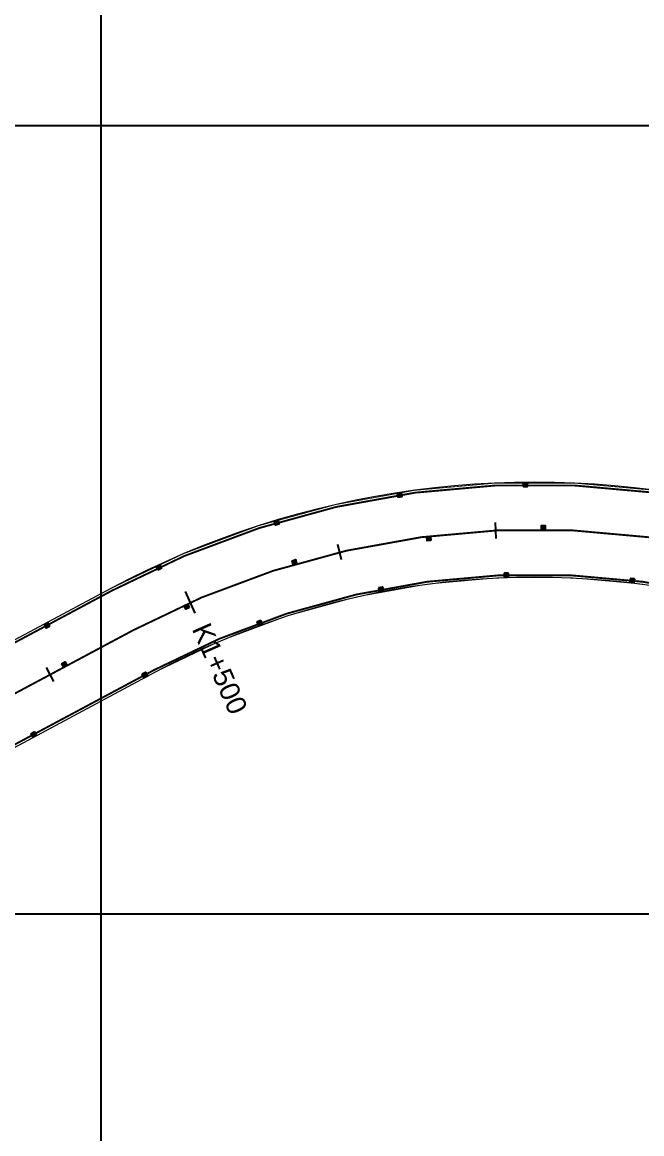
# Model space of a CAD drawing. Header units: metres. Extents: x 5050567 to 5051779, y 2427177 to 2427777.
# Drawn here: x 5051545 to 5051584.3, y 2427636.1 to 2427706.6 of the extents above; entities that cross this region are included whole.
import ezdxf

# ---------------------------------------------------------------- set-up
doc = ezdxf.new("R2010")
doc.units = ezdxf.units.M
for name, color, linetype in [('C-ROAD-EJE PROYECTADO', 1, 'Continuous'), ('CVD-ALI-STA-MIN-CD', 7, 'Continuous'), ('GEN-COORD-IMPAR', 8, 'Continuous'), ('SPI-C-ROAD-STAN-MAJR', 7, 'Continuous'), ('TACHAS', 7, 'Continuous')]:
    doc.layers.add(name, color=color, linetype=linetype)
doc.layers.add('SEN_BASE_DEM', color=7, linetype='Continuous', lineweight=13, true_color=0xffffff)
doc.styles.add('Romans', font='romans.shx', dxfattribs={"height": 2})

# ---------------------------------------------------------------- blocks, each defined once
blk = doc.blocks.new('THA')
at = {"layer": 'TACHAS'}
h = blk.add_hatch(color=50, dxfattribs=at)
h.paths.add_polyline_path([(-0.118, 0.107), (-0.118, -0.129), (0.118, -0.129), (0.118, 0.107), (0.036, 0.096), (0.036, -0.096), (-0.036, -0.096), (-0.036, 0.096)])
h.paths.add_polyline_path([(-0.042, 0.091), (-0.042, -0.007), (-0.113, -0.007), (-0.113, 0.101)], flags=16)
h.paths.add_polyline_path([(0.042, 0.091), (0.113, 0.101), (0.113, -0.007), (0.042, 0.002)], flags=16)
h.paths.add_polyline_path([(-0.042, -0.013), (-0.042, -0.092), (-0.113, -0.121), (-0.113, -0.013)], flags=16)
h.paths.add_polyline_path([(0.042, -0.003), (0.113, -0.013), (0.113, -0.121), (0.042, -0.092)], flags=16)
for color, points in [(50, [(0.036, 0.096), (0.118, 0.107), (-0.118, 0.107), (-0.036, 0.096)]), (40, [(-0.113, -0.007), (-0.042, -0.007), (-0.042, 0.091), (-0.113, 0.101)]), (40, [(0.042, 0.091), (0.042, 0.004), (0.044, 0.002), (0.113, -0.007), (0.113, 0.101)]), (40, [(-0.042, -0.013), (-0.113, -0.013), (-0.113, -0.121), (-0.042, -0.092)]), (40, [(0.042, -0.003), (0.042, -0.092), (0.113, -0.121), (0.113, -0.013)])]:
    blk.add_hatch(color=color, dxfattribs=at).paths.add_polyline_path(points)
blk.add_hatch(color=50, dxfattribs=at).paths.add_polyline_path([(-0.036, 0.096), (-0.036, -0.096), (0.036, -0.096), (0.036, 0.096)], flags=17)
at = {"layer": 'TACHAS', "color": 7, "lineweight": 0, "ltscale": 10}
blk.add_line((0.042, 0.004), (0.044, 0.002), dxfattribs=at)
at = {"layer": 'TACHAS', "color": 7, "true_color": 0xffffff}
blk.add_lwpolyline([(0.118, -0.129), (-0.118, -0.129), (-0.118, 0.107), (0.118, 0.107)], close=True, dxfattribs=at)
at = {"layer": 'TACHAS', "color": 18, "lineweight": 0, "true_color": 0x000000, "const_width": 0.0004}
for points in [[(-0.118, -0.129), (0.118, -0.129), (0.118, 0.107), (-0.118, 0.107)], [(0.036, 0.096), (-0.036, 0.096), (-0.036, -0.096), (0.036, -0.096)], [(0.042, -0.092), (0.113, -0.121), (0.113, -0.013), (0.042, -0.003)]]:
    blk.add_lwpolyline(points, close=True, dxfattribs=at)
for points in [[(-0.118, 0.107), (-0.036, 0.096)], [(-0.042, 0.091), (-0.042, -0.007), (-0.113, -0.007)], [(0.118, 0.107), (0.036, 0.096)], [(0.113, -0.007), (0.113, 0.101), (0.042, 0.091), (0.042, 0.002), (0.113, -0.007)], [(-0.118, -0.129), (-0.036, -0.096)], [(-0.113, -0.121), (-0.113, -0.013), (-0.042, -0.013), (-0.042, -0.092)], [(-0.113, -0.121), (-0.042, -0.092)], [(0.118, -0.129), (0.036, -0.096)]]:
    blk.add_lwpolyline(points, dxfattribs=at)
at = {"layer": 'TACHAS', "color": 18, "lineweight": 0, "true_color": 0x000000}
blk.add_lwpolyline([(-0.113, 0.101, 0.0004, 0.0004, 0), (-0.042, 0.091, 0.000182, 0.000182, 0)], format="xyseb", dxfattribs=at)
blk = doc.blocks.new('th-')
at = {"layer": 'TACHAS', "true_color": 0xffffff}
h = blk.add_hatch(color=7, dxfattribs=at)
h.dxf.hatch_style = 1
h.paths.add_polyline_path([(0, -0.118), (-0.236, -0.118), (-0.236, 0.118), (0, 0.118)])
at = {"layer": 'TACHAS'}
for points in [[(-0.005, 0.112), (-0.076, 0.102), (-0.076, 0.015), (-0.074, 0.013), (-0.005, 0.004)], [(-0.005, -0.002), (-0.076, 0.008), (-0.076, -0.081), (-0.005, -0.11)]]:
    blk.add_hatch(color=1, dxfattribs=at).paths.add_polyline_path(points)
at = {"layer": 'TACHAS', "color": 7, "lineweight": 0, "ltscale": 10}
blk.add_line((-0.076, 0.015), (-0.074, 0.013), dxfattribs=at)
at = {"layer": 'TACHAS', "color": 18, "lineweight": 30, "true_color": 0x000000}
blk.add_lwpolyline([(0, -0.118), (-0.236, -0.118), (-0.236, 0.118), (0, 0.118)], close=True, dxfattribs=at)
at = {"layer": 'TACHAS', "color": 18, "lineweight": 5, "true_color": 0x000000, "const_width": 0.0004}
for points in [[(-0.236, -0.118), (0, -0.118), (0, 0.118), (-0.236, 0.118)], [(-0.082, 0.107), (-0.154, 0.107), (-0.154, -0.085), (-0.082, -0.085)], [(-0.076, -0.081), (-0.005, -0.11), (-0.005, -0.002), (-0.076, 0.008)]]:
    blk.add_lwpolyline(points, close=True, dxfattribs=at)
at = {"layer": 'TACHAS', "color": 18, "lineweight": 5, "true_color": 0x000000}
for points, const_width in [([(-0.236, 0.118), (-0.154, 0.107)], 0.0004), ([(-0.231, 0.112), (-0.231, 0.004)], 0.000182), ([(-0.16, 0.102), (-0.16, 0.004), (-0.231, 0.004)], 0.0004), ([(0, 0.118), (-0.082, 0.107)], 0.0004), ([(-0.005, 0.004), (-0.005, 0.112), (-0.076, 0.102), (-0.076, 0.013), (-0.005, 0.004)], 0.0004), ([(-0.231, -0.11), (-0.231, -0.002), (-0.16, -0.002), (-0.16, -0.081)], 0.0004), ([(-0.231, -0.11), (-0.16, -0.081)], 0.0004), ([(0, -0.118), (-0.082, -0.085)], 0.0004)]:
    blk.add_lwpolyline(points, dxfattribs=dict(at, const_width=const_width))
for points in [[(-0.231, 0.112, 0.0004, 0.0004, 0), (-0.16, 0.102, 0.000182, 0.000182, 0)], [(-0.236, -0.118, 0.0004, 0.0004, 0), (-0.154, -0.085, 0.000182, 0.000182, 0)]]:
    blk.add_lwpolyline(points, format="xyseb", dxfattribs=at)
blk = doc.blocks.new('AeccTickLine')
blk.add_line((0, -0.5), (0, 0.5))

msp = doc.modelspace()

# ---------------------------------------------------------------- linework, layer by layer
at = {"layer": 'C-ROAD-EJE PROYECTADO', "color": 30, "linetype": 'Continuous', "lineweight": -3, "const_width": 0.05, "flags": 128}
for points in [[(5051539.645, 2427664.775), (5051550.613, 2427670.641, -0.180572), (5051590.127, 2427675.959), (5051595.439, 2427674.752), (5051609.956, 2427670.939), (5051628.447, 2427666.736, 0.065105), (5051647.941, 2427664.909, 0.009832), (5051655.472, 2427664.955, 0.009832), (5051662.942, 2427665.636)], [(5051542.474, 2427659.485), (5051553.442, 2427665.35, -0.180572), (5051588.797, 2427670.108), (5051594.11, 2427668.901), (5051608.847, 2427666.064), (5051627.339, 2427661.86, 0.066217), (5051648.48, 2427659.926, 0.014242), (5051655.908, 2427660.524), (5051663.372, 2427661.851)]]:
    msp.add_lwpolyline(points, format="xyb", dxfattribs=at)
at = {"layer": 'GEN-COORD-IMPAR', "linetype": 'Continuous'}
for p, q in [((5051550, 2427571.715), (5051550, 2427744.229)), ((5051324.945, 2427700), (5051764.132, 2427700)), ((5051333.083, 2427650), (5051772.27, 2427650))]:
    msp.add_line(p, q, dxfattribs=at)
at = {"layer": 'SEN_BASE_DEM'}
msp.add_lwpolyline([(5051542.474, 2427659.485), (5051553.442, 2427665.35, -0.180572), (5051588.797, 2427670.108), (5051594.11, 2427668.901), (5051608.847, 2427666.064), (5051627.339, 2427661.86, 0.066217), (5051648.48, 2427659.926, 0.014242), (5051655.908, 2427660.524), (5051663.372, 2427661.851), (5051662.942, 2427665.636, -0.009832), (5051655.472, 2427664.955, -0.009832), (5051647.941, 2427664.909, -0.065105), (5051628.447, 2427666.736), (5051609.956, 2427670.939), (5051595.439, 2427674.752), (5051590.127, 2427675.959, 0.180572), (5051550.613, 2427670.641), (5051539.645, 2427664.775, -0.156919)], format="xyb", dxfattribs=at)
at = {"layer": 'SEN_BASE_DEM', "const_width": 0.12, "flags": 128}
for points in [[(5051662.958, 2427665.487, -0.009837), (5051655.48, 2427664.805, -0.009832), (5051647.943, 2427664.758, -0.065093), (5051628.414, 2427666.59), (5051609.92, 2427670.794), (5051595.404, 2427674.606), (5051590.093, 2427675.813, 0.180572), (5051550.683, 2427670.508), (5051539.716, 2427664.643, -0.156919)], [(5051542.404, 2427659.617), (5051553.371, 2427665.482, -0.180572), (5051588.83, 2427670.255), (5051594.14, 2427669.048), (5051608.878, 2427666.21), (5051627.372, 2427662.007, 0.066214), (5051648.473, 2427660.076, 0.014231), (5051655.886, 2427660.673), (5051663.346, 2427661.999)]]:
    msp.add_lwpolyline(points, format="xyb", dxfattribs=at)
at = {"layer": 'SEN_BASE_DEM', "color": 40, "linetype": 'Continuous', "const_width": 0.12, "flags": 128}
msp.add_lwpolyline([(5051541.06, 2427662.13), (5051552.027, 2427667.995, -0.180572), (5051589.462, 2427673.034), (5051627.893, 2427664.298, 0.014862), (5051632.443, 2427663.405)], format="xyb", dxfattribs=at)

# ---------------------------------------------------------------- block references
at = {"layer": 'CVD-ALI-STA-MIN-CD', "color": 7, "linetype": 'Continuous', "lineweight": -3}
for p, rotation in [((5051575.011, 2427674.32), 2.633996826179555), ((5051565.121, 2427672.941), 13.24432636570391), ((5051546.768, 2427665.183), 28.1370372942113)]:
    msp.add_blockref('AeccTickLine', p, dxfattribs=dict(at, rotation=rotation))
at = {"layer": 'SEN_BASE_DEM'}
for name, p, rotation in [('th-', (5051568.806, 2427676.559), 188.7889355696245), ('th-', (5051576.772, 2427677.222), 180.7262049420086), ('th-', (5051561.012, 2427674.786), 196.8516661972405), ('THA', (5051578.031, 2427674.524), 359.4308696755413), ('THA', (5051570.765, 2427673.805), 7.177196568733088), ('THA', (5051562.24, 2427672.334), 16.36037054601577), ('th-', (5051553.544, 2427671.936), 204.9143968248564), ('th-', (5051575.802, 2427671.499), 1.894343180698815), ('th-', (5051583.786, 2427671.138), 352.93312644345), ('th-', (5051567.86, 2427670.612), 10.85555991794761), ('THA', (5051555.418, 2427669.494), 24.20101220732977), ('th-', (5051546.448, 2427668.244), 208.1370372942113), ('th-', (5051560.152, 2427668.498), 19.81677665519641), ('THA', (5051547.662, 2427665.831), 28.13703729218806), ('th-', (5051552.867, 2427665.212), 28.13703729407971), ('th-', (5051545.812, 2427661.44), 28.13703729407971)]:
    msp.add_blockref(name, p, dxfattribs=dict(at, rotation=rotation))
at = {"layer": 'SPI-C-ROAD-STAN-MAJR', "color": 7, "linetype": 'Continuous', "lineweight": -3, "xscale": 1.5, "yscale": 1.5, "zscale": 1.5, "rotation": 23.85465590544128}
msp.add_blockref('AeccTickLine', (5051555.654, 2427669.764), dxfattribs=at)

# ---------------------------------------------------------------- texts
at = {"layer": 'SPI-C-ROAD-STAN-MAJR', "color": 7, "linetype": 'Continuous', "lineweight": -3, "insert": (5051556.288, 2427668.33), "char_height": 1.25, "attachment_point": 4, "rotation": 293.85466, "style": 'Romans'}
msp.add_mtext('{\\fArial|b0|i0|c0|p34;K1+500}', dxfattribs=at)

doc.saveas('drawing.dxf')
